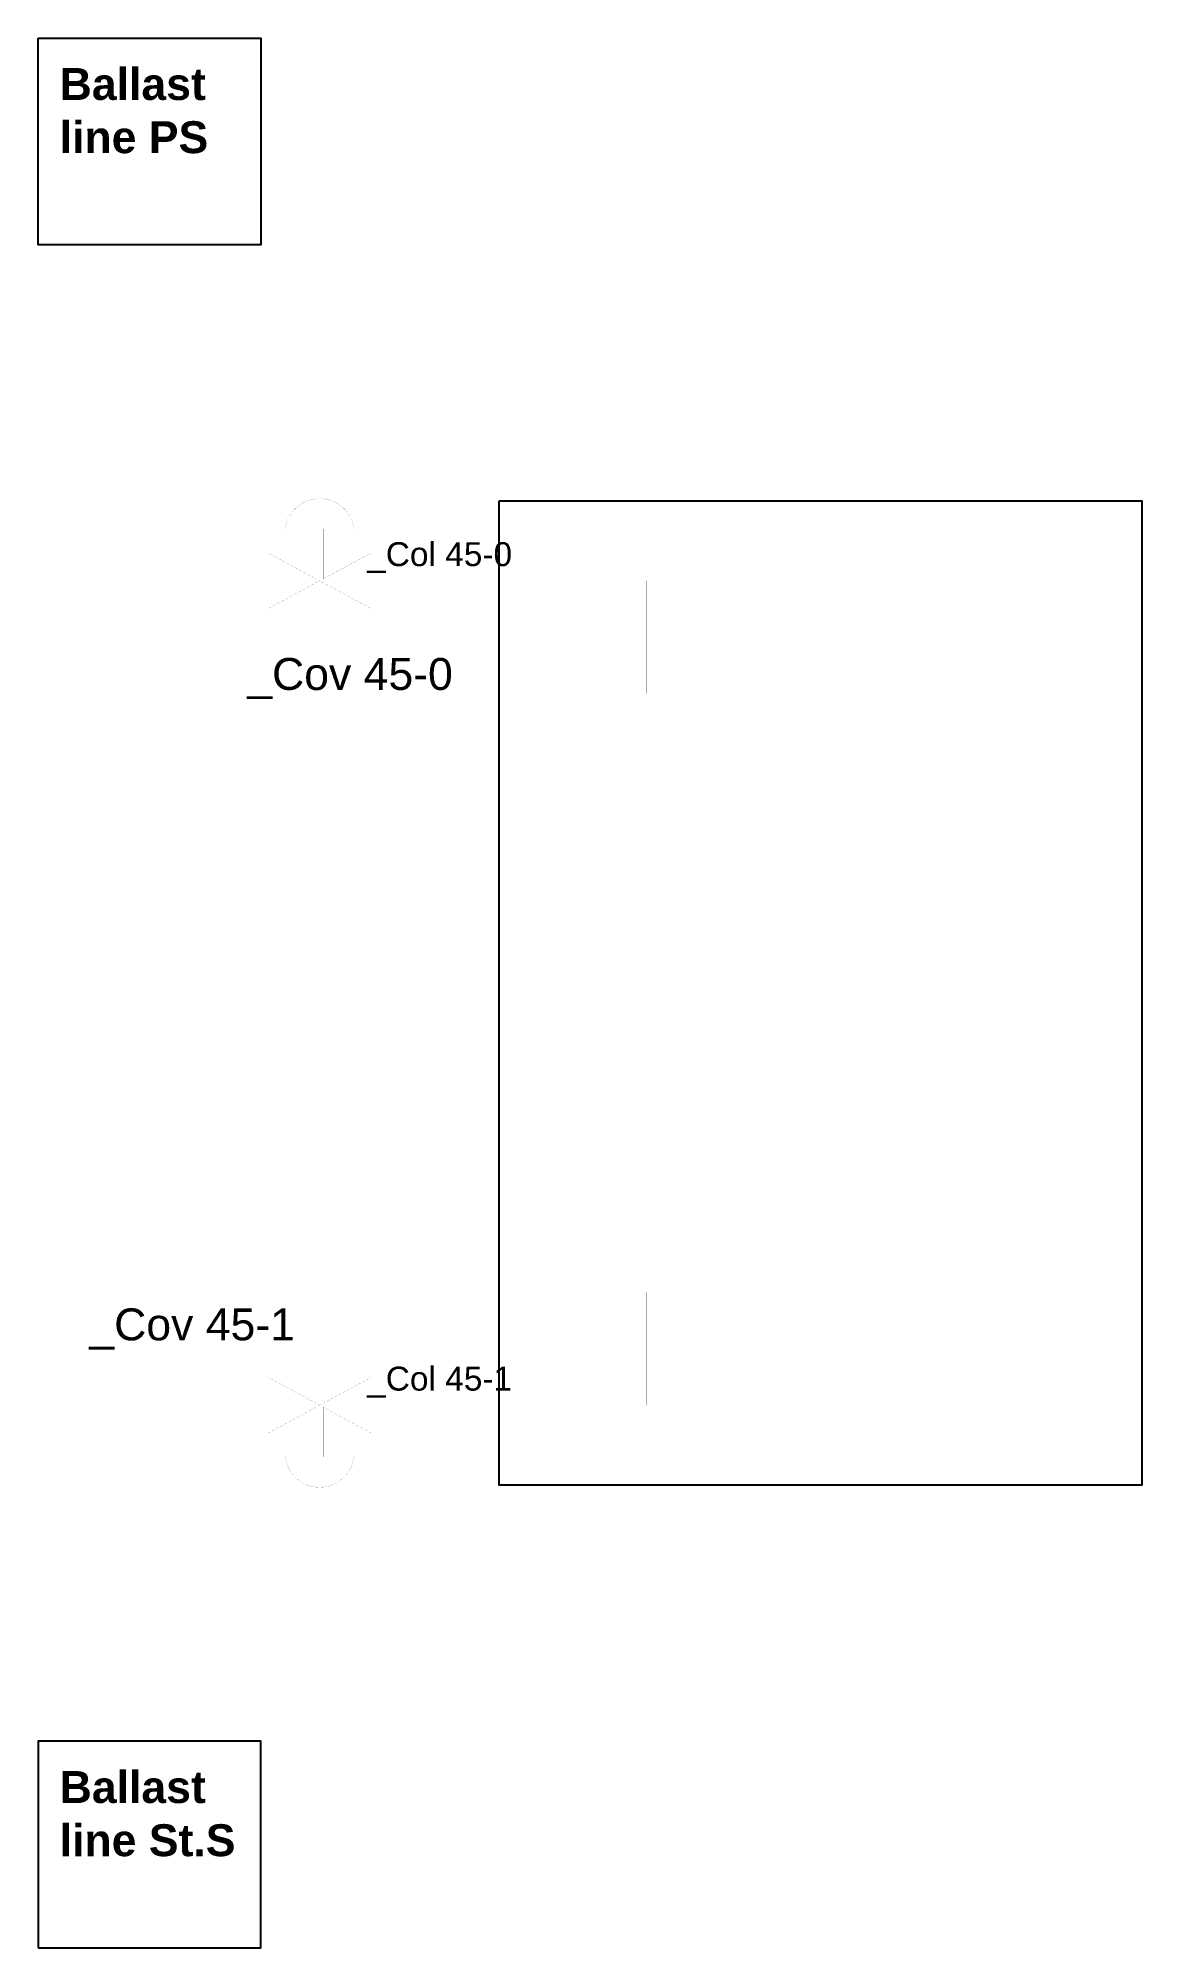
# Model space of a CAD drawing. Extents: x 121554 to 128473, y 115664 to 127634.
import ezdxf

# ---------------------------------------------------------------- set-up
doc = ezdxf.new("R2010")
doc.units = 0
doc.header["$MEASUREMENT"] = 0
for name, color, linetype in [('Omriss tanker', 20, 'CONTINUOUS'), ('Suction C', 201, 'CONTINUOUS'), ('Symboler', 42, 'CONTINUOUS'), ('TEKST', 7, 'CONTINUOUS')]:
    doc.layers.add(name, color=color, linetype=linetype)
doc.styles.add('ARIAL', font='ARIAL.TTF', dxfattribs={"height": 12})
doc.styles.add('ARIAL BOLD', font='ARIALBD.TTF')

msp = doc.modelspace()

# ---------------------------------------------------------------- linework, layer by layer
at = {"layer": 'Omriss tanker', "linetype": 'Continuous'}
for points in [[(121554, 127634), (122951, 127634), (122951, 126339), (121554, 126339)], [(124445, 124735), (128473, 124735), (128473, 118564), (124445, 118564)], [(121554, 115664), (122951, 115664), (122951, 116960), (121554, 116960)]]:
    msp.add_lwpolyline(points, close=True, dxfattribs=at)
at = {"layer": 'Suction C', "linetype": 'Continuous', "const_width": 0.3}
for points in [[(122998, 124233), (122253, 124233), (122253, 126339), (122253, 124233)], [(123640, 124233), (125368, 124233), (125368, 123526), (125168, 123326), (125368, 123526), (125568, 123326), (125368, 123526), (125368, 124233)], [(123640, 119065), (125368, 119065), (125368, 119773), (125168, 119973), (125368, 119773), (125568, 119973), (125368, 119773), (125368, 119065)], [(122998, 119065), (122253, 119065), (122253, 116960), (122253, 119065)]]:
    msp.add_lwpolyline(points, close=True, dxfattribs=at)
at = {"layer": 'Symboler', "color": 42, "linetype": 'Continuous'}
for points in [[(123296, 124245, 0.6, 0.6, 0), (123296, 124558, 0.6, 0.6, 0), (123104, 124558, 0.6, 0.6, -0.884677), (123534, 124558, 0.6, 0.6, 0), (123341, 124558, 0.6, 0.6, 0), (123341, 124245, 0.6, 0.6, 0), (123640, 124406, 0, 0, 0), (123640, 124060, 0.6, 0.6, 0), (123319, 124233, 0.6, 0.6, 0), (122998, 124060, 0, 0, 0), (122998, 124406, 0.6, 0.6, 0)], [(123296, 119053, 0.6, 0.6, 0), (123296, 118741, 0.6, 0.6, 0), (123104, 118741, 0.6, 0.6, 0.884677), (123534, 118741, 0.6, 0.6, 0), (123341, 118741, 0.6, 0.6, 0), (123341, 119053, 0.6, 0.6, 0), (123640, 118892, 0, 0, 0), (123640, 119239, 0.6, 0.6, 0), (123319, 119065, 0.6, 0.6, 0), (122998, 119239, 0, 0, 0), (122998, 118892, 0.6, 0.6, 0)]]:
    msp.add_lwpolyline(points, format="xyseb", close=True, dxfattribs=at)

# ---------------------------------------------------------------- texts
at = {"layer": 'Omriss tanker', "linetype": 'Continuous', "char_height": 200, "width": 1441.28, "attachment_point": 1, "style": 'ARIAL BOLD'}
for s, insert in [('Ballast line PS', (121689, 127447)), ('Ballast line St.S', (121689, 116772))]:
    msp.add_mtext(s, dxfattribs=dict(at, insert=insert))
at = {"layer": 'TEKST', "linetype": 'Continuous', "style": 'ARIAL'}
for s, height, p in [('_Col 45-0', 150, (123617, 124325)), ('_Cov 45-0', 200, (122865, 123549)), ('_Cov 45-1', 200, (121875, 119472)), ('_Col 45-1', 150, (123617, 119157))]:
    msp.add_text(s, height=height, dxfattribs=at).set_placement(p)

doc.saveas('drawing.dxf')
